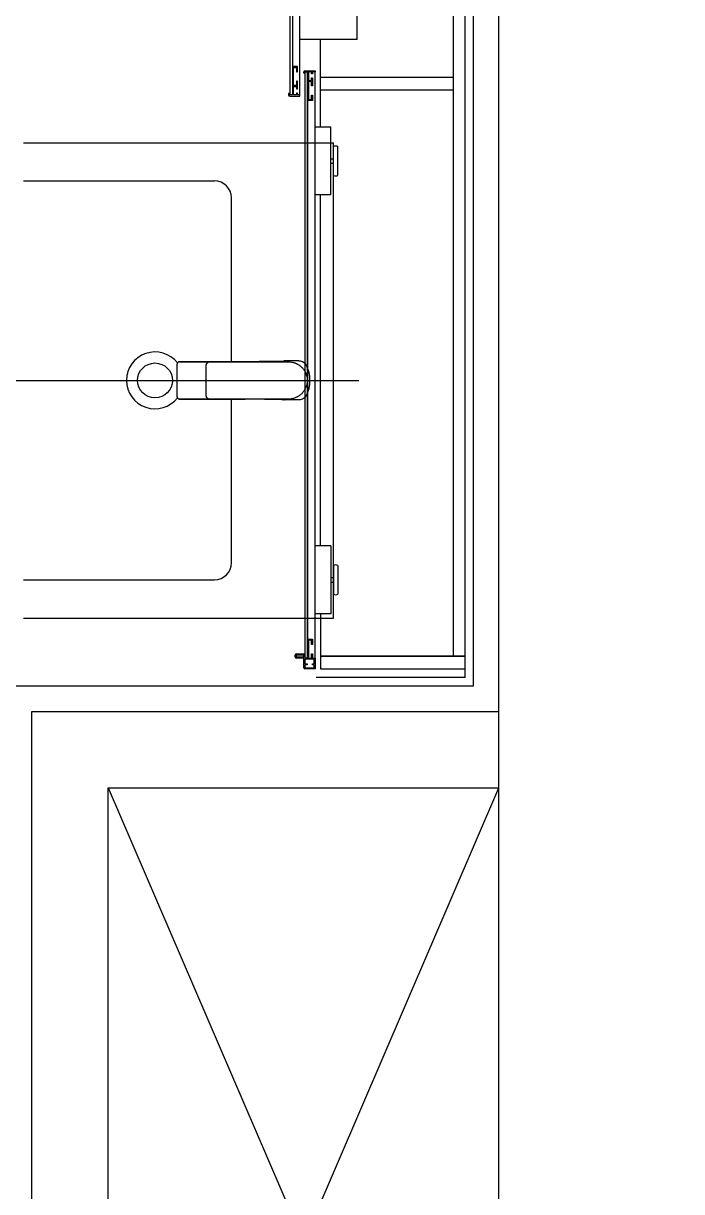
# Model space of a CAD drawing. Header units: millimetres. Extents: x 238075 to 303070, y -258150 to -205841.
# Drawn here: x 254423 to 255198, y -229777 to -228401 of the extents above; entities that cross this region are included whole.
import ezdxf

# ---------------------------------------------------------------- set-up
doc = ezdxf.new("R2010")
doc.units = ezdxf.units.MM
doc.header["$LTSCALE"] = 200
doc.layers.add('L4', color=4, linetype='Continuous')
doc.layers.add('아파트', color=253, linetype='Continuous')

msp = doc.modelspace()

# ---------------------------------------------------------------- linework, layer by layer
at = {"layer": 'L4'}
for p, q in [((254982.6, -230011.2, 54985.4), (254982.6, -227641.2, 54985.4)), ((254952.6, -229181.2), (254952.6, -227761.2)), ((254942.6, -229171.2), (254942.6, -227771.2)), ((254736.7, -228484.8), (254736.7, -227794)), ((254739.5, -227794), (254739.5, -228484.8)), ((254748.3, -228484.8, 0), (254748.3, -227794, 0)), ((254929.2, -229146.2), (254929.2, -227796.2)), ((254942.6, -229146.2), (254942.6, -227796.2)), ((254815.6, -228419.7), (254815.6, -228339.7)), ((254815.6, -228419.7), (254748.3, -228419.7, 0)), ((254772.6, -228522.7), (254772.6, -228419.7)), ((254745.3, -228451.3), (254739.5, -228451.3)), ((254739.5, -228451.3), (254739.5, -228484.8)), ((254740.6, -228473.6), (254740.6, -228452.5)), ((254740.6, -228452.5), (254744.1, -228452.5)), ((254744.1, -228452.5), (254744.1, -228457.5)), ((254745.3, -228457.5), (254745.3, -228451.3)), ((254744.1, -228457.5), (254745.3, -228457.5)), ((254752.7, -228459.3, 0), (254752.7, -228457.8, 0)), ((254753.9, -228459.3, 0), (254752.7, -228459.3, 0)), ((254757.3, -228457.8, 0), (254753.9, -228457.8, 0)), ((254753.9, -228457.8, 0), (254753.9, -228459.3, 0)), ((254754.2, -228456.3, 0), (254766.1, -228456.3, 0)), ((254754.5, -229148.5, 0), (254754.5, -228457.8, 0)), ((254754.5, -228457.8, 0), (254757.3, -228457.8, 0)), ((254757.2, -229148.5, 0), (254757.2, -228457.8, 0)), ((254757.3, -228491.3, 0), (254757.3, -228457.8, 0)), ((254757.3, -228457.8, 0), (254757.3, -229148.5, 0)), ((254761.9, -228457.8, 0), (254758.4, -228457.8, 0)), ((254758.4, -228457.8, 0), (254758.4, -228467.8, 0)), ((254761.9, -228459.8, 0), (254761.9, -228457.8, 0)), ((254763.1, -228459.8, 0), (254761.9, -228459.8, 0)), ((254761.9, -228467.8, 0), (254761.9, -228464.8, 0)), ((254761.9, -228464.8, 0), (254763.1, -228464.8, 0)), ((254766.1, -228457.8, 0), (254763.1, -228457.8, 0)), ((254763.1, -228457.8, 0), (254763.1, -228459.8, 0)), ((254763.1, -228464.8, 0), (254763.1, -228474, 0)), ((254766.1, -228456.3, 0), (254766.1, -228457.8, 0)), ((254766.1, -229148.5, 0), (254766.1, -228457.8, 0)), ((254929.2, -228464.2), (254772.6, -228464.2)), ((254929.2, -228464.2), (254772.6, -228464.2)), ((254744.1, -228473.6), (254740.6, -228473.6)), ((254740.6, -228484.8), (254740.6, -228474.8)), ((254740.6, -228474.8), (254744.1, -228474.8)), ((254744.1, -228468.6), (254744.1, -228473.6)), ((254745.3, -228468.6), (254744.1, -228468.6)), ((254744.1, -228474.8), (254744.1, -228477.8)), ((254744.1, -228477.8), (254745.3, -228477.8)), ((254745.3, -228477.8), (254745.3, -228468.6)), ((254758.4, -228467.8, 0), (254761.9, -228467.8, 0)), ((254761.9, -228469, 0), (254758.4, -228469, 0)), ((254758.4, -228469, 0), (254758.4, -228490.1, 0)), ((254761.9, -228474, 0), (254761.9, -228469, 0)), ((254763.1, -228474, 0), (254761.9, -228474, 0)), ((254929.2, -228479.2), (254772.6, -228479.2)), ((254929.2, -228479.2), (254772.6, -228479.2)), ((254736.1, -228483.3), (254734.9, -228483.3)), ((254734.9, -228483.3), (254734.9, -228484.8)), ((254736.1, -228484.8), (254736.1, -228483.3)), ((254739.5, -228484.8), (254736.1, -228484.8)), ((254736.4, -228486.3), (254748.3, -228486.3)), ((254739.5, -228484.8), (254736.7, -228484.8)), ((254744.1, -228484.8), (254740.6, -228484.8)), ((254745.3, -228482.8), (254744.1, -228482.8)), ((254744.1, -228482.8), (254744.1, -228484.8)), ((254745.3, -228484.8), (254745.3, -228482.8)), ((254748.3, -228484.8), (254745.3, -228484.8)), ((254748.3, -228486.3), (254748.3, -228484.8)), ((254763.1, -228491.3, 0), (254757.3, -228491.3, 0)), ((254758.4, -228490.1, 0), (254761.9, -228490.1, 0)), ((254761.9, -228490.1, 0), (254761.9, -228485.1, 0)), ((254761.9, -228485.1, 0), (254763.1, -228485.1, 0)), ((254763.1, -228485.1, 0), (254763.1, -228491.3, 0)), ((254784.8, -228522.7, 0), (254766.1, -228522.7, 0)), ((254784.8, -228602.7, 0), (254784.8, -228522.7, 0)), ((254422.6, -228541.2), (254787.6, -228541.2)), ((254787.6, -229101.2), (254787.6, -228541.2)), ((254787.9, -228579.6, 0), (254787.9, -228545.8, 0)), ((254792.8, -228579.6, 0), (254792.8, -228545.8, 0)), ((254784.8, -228560, 0), (254787.9, -228560, 0)), ((254784.8, -228565.4, 0), (254787.9, -228565.4, 0)), ((254422.6, -228586.2), (254647.6, -228586.2)), ((254784.8, -228602.7, 0), (254766.1, -228602.7, 0)), ((254772.6, -229016.2), (254772.6, -228602.7)), ((254667.6, -228799.2), (254667.6, -228606.2)), ((254603.5, -228802.2), (254603.5, -228840.2)), ((254606.6, -228799.2), (254608.6, -228799.2)), ((254624.1, -228799.2), (254608.2, -228799.2)), ((254608.6, -228799.2), (254616.6, -228799.2)), ((254616.6, -228799.2), (254648.6, -228799.2)), ((254637.4, -228799.2), (254624.1, -228799.2)), ((254637.4, -228804.3), (254637.4, -228838.3)), ((254648.6, -228799.2), (254683.8, -228799.2)), ((254683.8, -228799.2), (254683.8, -228799.2)), ((254683.8, -228799.2), (254683.8, -228799.2)), ((254727.7, -228798.7), (254727.4, -228798.9)), ((254746.9, -228798.2), (254729.9, -228798.2)), ((254302.6, -228821.2), (254817.6, -228821.2)), ((254593.2, -228821.2), (254766.9, -228821.2)), ((254641.8, -228843.2), (254606.6, -228843.2)), ((254673.8, -228843.2), (254641.8, -228843.2)), ((254667.6, -229036.2), (254667.6, -228843.3)), ((254681.8, -228843.2), (254673.8, -228843.2)), ((254683.8, -228843.2), (254681.8, -228843.2)), ((254683.8, -228843.2), (254683.8, -228843.2)), ((254683.8, -228843.2), (254683.8, -228843.3)), ((254727.7, -228843.7), (254727.9, -228843.7)), ((254746.9, -228844.2), (254729.9, -228844.2)), ((254784.8, -229016.2, 0), (254766.1, -229016.2, 0)), ((254784.8, -229016.2, 0), (254784.8, -229096.2, 0)), ((254787.9, -229039.3, 0), (254787.9, -229073.1, 0)), ((254792.8, -229039.3, 0), (254792.8, -229073.1, 0)), ((254422.6, -229056.2), (254647.6, -229056.2)), ((254784.8, -229053.5, 0), (254787.9, -229053.5, 0)), ((254784.8, -229058.9, 0), (254787.9, -229058.9, 0)), ((254784.8, -229096.2, 0), (254766.1, -229096.2, 0)), ((254772.6, -229096.2), (254772.6, -229146.2)), ((254779.9, -229096.2, 0), (254779.8, -229096.3, 0)), ((254422.6, -229101.2), (254787.6, -229101.2)), ((254757.3, -229148.5, 0), (254757.3, -229126.2, 0)), ((254757.3, -229126.2, 0), (254763.1, -229126.2, 0)), ((254761.9, -229127.4, 0), (254758.4, -229127.4, 0)), ((254758.4, -229127.4, 0), (254758.4, -229148.5, 0)), ((254761.9, -229132.4, 0), (254761.9, -229127.4, 0)), ((254763.1, -229126.2, 0), (254763.1, -229132.4, 0)), ((254763.1, -229132.4, 0), (254761.9, -229132.4, 0)), ((254742.7, -229147, 0), (254742.7, -229145, 0)), ((254743.8, -229146.3), (254743.8, -229145.7)), ((254744.2, -229143.5, 0), (254753.9, -229143.5, 0)), ((254752.7, -229148.5, 0), (254744.2, -229148.5, 0)), ((254744.8, -229144.7), (254752.6, -229144.7)), ((254752.6, -229147.3), (254744.8, -229147.3)), ((254752.6, -229144.7), (254752.6, -229147.3)), ((254752.7, -229159.7, 0), (254752.7, -229148.5, 0)), ((254753.9, -229143.5, 0), (254753.9, -229148.5, 0)), ((254753.9, -229148.5, 0), (254757.3, -229148.5, 0)), ((254764.9, -229149.7, 0), (254753.9, -229149.7, 0)), ((254753.9, -229149.7, 0), (254753.9, -229155.3, 0)), ((254757.3, -229148.5, 0), (254754.5, -229148.5, 0)), ((254758.4, -229148.5, 0), (254761.9, -229148.5, 0)), ((254761.9, -229148.5, 0), (254761.9, -229143.5, 0)), ((254761.9, -229143.5, 0), (254763.1, -229143.5, 0)), ((254763.1, -229143.5, 0), (254763.1, -229148.5, 0)), ((254763.1, -229148.5, 0), (254766.1, -229148.5, 0)), ((254764.9, -229155.3, 0), (254764.9, -229149.7, 0)), ((254766.1, -229148.5, 0), (254766.1, -229161.2, 0)), ((254942.6, -229146.2), (254772.6, -229146.2)), ((254772.6, -229146.2), (254772.6, -229161.2)), ((254772.6, -229146.2), (254942.6, -229146.2)), ((254942.6, -229161.2), (254942.6, -229146.2)), ((254753.9, -229155.3, 0), (254756.9, -229155.3, 0)), ((254756.9, -229156.5, 0), (254753.9, -229156.5, 0)), ((254753.9, -229156.5, 0), (254753.9, -229159, 0)), ((254756.9, -229161.2, 0), (254754.2, -229161.2, 0)), ((254754.9, -229160, 0), (254756.9, -229160, 0)), ((254756.9, -229155.3, 0), (254756.9, -229156.5, 0)), ((254756.9, -229160, 0), (254764.9, -229160, 0)), ((254766.1, -229161.2, 0), (254756.9, -229161.2, 0)), ((254762.9, -229156.5, 0), (254762.9, -229155.3, 0)), ((254762.9, -229155.3, 0), (254764.9, -229155.3, 0)), ((254764.9, -229156.5, 0), (254762.9, -229156.5, 0)), ((254764.9, -229160, 0), (254764.9, -229156.5, 0)), ((254772.6, -229161.2), (254942.6, -229161.2)), ((254402.6, -229181.2), (254952.6, -229181.2)), ((254942.6, -229171.2), (254767.5, -229171.2)), ((254432.6, -229211.2), (254982.6, -229211.2)), ((254432.6, -230111.2), (254432.6, -229211.2)), ((254522.6, -229301.2), (254982.6, -230371.2)), ((254522.6, -230371.2), (254982.6, -229301.2)), ((254522.6, -229301.2), (254982.6, -229301.2)), ((254522.6, -230201.2), (254522.6, -229301.2))]:
    msp.add_line(p, q, dxfattribs=at)
msp.add_circle((254577.6, -228821.2), 20.5, dxfattribs=at)
for centre, radius, start, end in [((254754.2, -228457.8, 0), 1.5, 90, 180), ((254736.4, -228484.8), 1.5, 180, 270), ((254790.3, -228550.5, 0), 5.3, 62.4784, 117.5216), ((254647.6, -228606.2), 20, 0, 90), ((254790.3, -228574.9, 0), 5.3, 242.4784, 297.5216), ((254577.6, -228821.2), 33.5, 38.0396, 321.9609), ((254647.6, -229036.2), 20, 270, 0), ((254790.3, -229044, 0), 5.3, 62.4784, 117.5216), ((254790.3, -229068.4, 0), 5.3, 242.4784, 297.5216), ((254744.2, -229145, 0), 1.5, 90, 180), ((254744.2, -229147, 0), 1.5, 180, 270), ((254744.8, -229145.7), 1, 90, 180), ((254744.8, -229146.3), 1, 180, 270), ((254754.2, -229159.7, 0), 1.5, 180, 270), ((254754.9, -229159, 0), 1, 180, 270)]:
    msp.add_arc(centre, radius, start, end, dxfattribs=at)
for points, knots in [([(254606.6, -228799.2), (254606.4, -228799.2), (254606, -228799.3), (254605.4, -228799.4), (254604.8, -228799.7), (254604.3, -228800.2), (254603.9, -228800.7), (254603.7, -228801.3), (254603.5, -228801.8), (254603.5, -228802.1), (254603.5, -228802.2)], [0, 0, 0, 0, 0.099091, 0.240451, 0.381393, 0.523117, 0.662179, 0.800272, 0.937036, 1, 1, 1, 1]), ([(254608.2, -228799.2), (254607.9, -228799.2), (254607.6, -228799.2), (254607.3, -228799.2), (254607.2, -228799.2), (254607.1, -228799.2), (254607.1, -228799.2), (254606.9, -228799.2), (254606.8, -228799.2), (254606.6, -228799.2)], [0.000015096, 0.000015096, 0.000015096, 0.000015096, 0.003154107, 0.003154107, 0.003154107, 0.003766434, 0.003766434, 0.003766434, 0.00525714, 0.00525714, 0.00525714, 0.00525714]), ([(254683.8, -228799.2), (254682.8, -228799.2), (254681.9, -228799.2), (254679.9, -228799.2), (254679, -228799.2), (254676.1, -228799.2), (254674.1, -228799.2), (254668.3, -228799.2), (254664.5, -228799.2), (254656.7, -228799.2), (254652.9, -228799.2), (254645.1, -228799.2), (254641.3, -228799.2), (254637.4, -228799.2)], [0, 0, 0, 0, 0.0625, 0.0625, 0.125, 0.125, 0.25, 0.25, 0.5, 0.5, 0.75, 0.75, 1, 1, 1, 1]), ([(254643.1, -228799.3), (254643, -228799.3), (254642.7, -228799.3), (254642, -228799.4), (254641.1, -228799.6), (254640.2, -228799.9), (254639.5, -228800.4), (254638.8, -228800.9), (254638.3, -228801.5), (254637.9, -228802.1), (254637.6, -228802.8), (254637.4, -228803.5), (254637.4, -228804), (254637.4, -228804.3)], [0, 0, 0, 0, 0.011928, 0.129483, 0.247012, 0.3625, 0.462929, 0.559294, 0.651424, 0.740683, 0.826597, 0.918847, 1, 1, 1, 1]), ([(254643.1, -228799.3), (254646.8, -228799.3), (254654.2, -228799.3), (254665.3, -228799.3), (254676.5, -228799.3), (254687.9, -228799.3), (254699.4, -228799.3), (254711.1, -228799.3), (254722.9, -228799.3), (254730.8, -228799.3), (254734.8, -228799.3)], [0, 0, 0, 0, 0.123931, 0.247853, 0.37206, 0.496262, 0.621814, 0.747361, 0.873684, 1, 1, 1, 1]), ([(254730.1, -228798.6), (254730.1, -228798.7), (254730.1, -228798.7), (254730.1, -228798.7), (254730.2, -228798.7), (254730.2, -228798.8), (254730.2, -228798.8), (254730.2, -228798.8), (254730.2, -228798.8), (254730.2, -228798.8), (254730.2, -228798.8), (254730.1, -228798.8), (254730.1, -228798.8), (254729.9, -228798.8), (254729.7, -228798.8), (254729.3, -228798.9), (254728.8, -228798.9), (254728, -228798.9), (254726.8, -228798.9), (254725, -228798.9), (254722.9, -228799), (254720.5, -228799), (254717.7, -228799), (254714.7, -228799.1), (254711.5, -228799.1), (254707.9, -228799.1), (254704.2, -228799.1), (254700.3, -228799.1), (254696.3, -228799.2), (254692.2, -228799.2), (254688.7, -228799.2), (254686.3, -228799.2), (254684.9, -228799.2), (254684.2, -228799.2), (254683.8, -228799.2)], [0, 0, 0, 0, 0.040109, 0.092195, 0.134539, 0.146364, 0.158189, 0.164847, 0.172873, 0.182268, 0.19503, 0.206247, 0.218388, 0.230438, 0.254038, 0.278555, 0.302611, 0.326873, 0.374827, 0.423378, 0.471573, 0.519782, 0.568449, 0.616278, 0.664653, 0.712725, 0.760548, 0.808689, 0.856006, 0.904537, 0.952271, 0.976142, 0.986914, 1, 1, 1, 1]), ([(254728.9, -228798.9), (254728.8, -228798.9), (254728.8, -228798.9), (254728.5, -228798.9), (254727.9, -228798.9), (254727.1, -228798.9), (254726.6, -228798.9), (254726.3, -228798.9)], [0, 0, 0, 0, 0.166917, 0.3923, 0.648514, 0.861362, 1, 1, 1, 1]), ([(254727.5, -228798.9), (254727.5, -228798.9), (254727.5, -228798.9), (254727.6, -228798.8), (254727.6, -228798.8)], [0, 0, 0, 0, 0.066786, 1, 1, 1, 1]), ([(254727.7, -228798.7), (254727.8, -228798.7), (254727.9, -228798.6), (254728.1, -228798.6), (254728.3, -228798.5), (254728.5, -228798.4), (254728.8, -228798.4), (254729, -228798.3), (254729.2, -228798.3), (254729.4, -228798.2), (254729.7, -228798.2), (254729.8, -228798.2), (254729.9, -228798.2)], [0, 0, 0, 0, 0.101285, 0.201719, 0.301509, 0.400867, 0.500008, 0.599148, 0.698504, 0.798291, 0.89872, 1, 1, 1, 1]), ([(254729.9, -228798.2), (254729.9, -228798.2), (254729.9, -228798.2), (254729.9, -228798.3), (254729.8, -228798.3), (254729.8, -228798.3), (254729.8, -228798.3), (254729.9, -228798.4), (254729.9, -228798.5), (254729.9, -228798.5), (254730, -228798.6), (254730, -228798.6), (254730.1, -228798.6)], [0, 0, 0, 0, 0.051849, 0.106878, 0.165086, 0.226475, 0.291045, 0.358795, 0.508349, 0.717554, 0.868851, 1, 1, 1, 1]), ([(254734.8, -228799.3), (254736, -228799.3), (254737.8, -228799.4), (254740.2, -228799.9), (254742.6, -228800.6), (254744.9, -228801.7), (254747, -228802.9), (254749, -228804.4), (254750.8, -228806.1), (254752.4, -228808), (254753.8, -228810), (254754.9, -228812.3), (254755.8, -228814.6), (254756.4, -228817), (254756.8, -228819.4), (254756.8, -228821.9), (254756.6, -228824.4), (254756.1, -228826.8), (254755.3, -228829.1), (254754.4, -228831.4), (254753.1, -228833.6), (254751.6, -228835.5), (254749.9, -228837.3), (254748, -228838.9), (254745.9, -228840.3), (254743.8, -228841.4), (254741.4, -228842.3), (254739, -228842.9), (254737, -228843.2), (254735.6, -228843.2), (254734.8, -228843.3)], [0, 0, 0, 0, 0.052873, 0.080098, 0.107323, 0.160209, 0.187447, 0.214686, 0.267424, 0.294581, 0.321738, 0.374503, 0.401673, 0.428843, 0.481677, 0.508884, 0.536091, 0.588942, 0.616158, 0.643375, 0.696219, 0.723433, 0.750648, 0.803437, 0.830624, 0.857811, 0.910528, 0.937672, 0.964816, 1, 1, 1, 1]), ([(254742.3, -228800.6), (254742.5, -228800.7), (254743.6, -228801), (254745.1, -228801.8), (254746.3, -228802.5), (254746.7, -228802.7)], [0, 0, 0, 0, 0.1707368, 0.6861143, 1, 1, 1, 1]), ([(254746.9, -228798.2), (254747.9, -228798.2), (254749.8, -228798.5), (254752.4, -228799.7), (254754.6, -228801.6), (254755.6, -228803.2), (254756.6, -228805.4), (254757.7, -228808.2), (254758.9, -228812.4), (254759.6, -228816.8), (254759.7, -228819.7), (254759.7, -228822.7), (254759.6, -228825.6), (254758.9, -228830), (254757.7, -228834.3), (254756.6, -228837), (254755.6, -228839.2), (254754.6, -228840.8), (254752.4, -228842.7), (254749.8, -228843.9), (254747.9, -228844.2), (254746.9, -228844.2)], [0, 0, 0, 0, 0.048341, 0.096682, 0.145024, 0.193365, 0.193365, 0.270024, 0.346682, 0.423341, 0.5, 0.5, 0.576659, 0.653318, 0.729976, 0.806635, 0.806635, 0.854976, 0.903318, 0.951659, 1, 1, 1, 1]), ([(254637.4, -228838.3), (254637.4, -228838.4), (254637.4, -228838.9), (254637.5, -228839.5), (254637.8, -228840.3), (254638.2, -228840.9), (254638.7, -228841.5), (254639.3, -228842), (254640, -228842.5), (254640.8, -228842.9), (254641.7, -228843.1), (254642.5, -228843.3), (254643, -228843.3), (254643.1, -228843.3)], [0, 0, 0, 0, 0.06093, 0.147791, 0.234842, 0.323728, 0.414668, 0.509266, 0.607898, 0.711157, 0.818935, 0.930743, 1, 1, 1, 1]), ([(254603.5, -228840.2), (254603.5, -228840.4), (254603.5, -228840.7), (254603.7, -228841.3), (254604, -228841.9), (254604.4, -228842.3), (254604.9, -228842.7), (254605.5, -228843), (254606.1, -228843.2), (254606.5, -228843.2), (254606.6, -228843.2)], [0, 0, 0, 0, 0.09334, 0.22511, 0.35691, 0.490062, 0.623344, 0.75881, 0.89618, 1, 1, 1, 1]), ([(254606.6, -228843.2), (254606.8, -228843.2), (254607.1, -228843.2), (254607.3, -228843.2), (254607.5, -228843.2), (254607.8, -228843.2), (254608.1, -228843.2), (254608.1, -228843.2), (254608.2, -228843.2), (254608.2, -228843.2)], [0.001051073, 0.001051073, 0.001051073, 0.001051073, 0.003154107, 0.003154107, 0.003154107, 0.005856485, 0.005856485, 0.005856485, 0.006293168, 0.006293168, 0.006293168, 0.006293168]), ([(254608.2, -228843.2), (254612.7, -228843.2), (254617.1, -228843.2), (254621.5, -228843.2), (254626.8, -228843.2), (254632.1, -228843.2), (254637.4, -228843.2)], [0, 0, 0, 0, 0.0132561, 0.0132561, 0.0132561, 0.0291499, 0.0291499, 0.0291499, 0.0291499]), ([(254637.4, -228843.2), (254641.3, -228843.2), (254645.1, -228843.2), (254652.9, -228843.3), (254656.7, -228843.3), (254664.5, -228843.3), (254668.3, -228843.3), (254674.1, -228843.3), (254676.1, -228843.3), (254679, -228843.3), (254679.9, -228843.3), (254681.9, -228843.3), (254682.8, -228843.3), (254683.8, -228843.3)], [0, 0, 0, 0, 0.25, 0.25, 0.5, 0.5, 0.75, 0.75, 0.875, 0.875, 0.9375, 0.9375, 1, 1, 1, 1]), ([(254734.8, -228843.3), (254730.9, -228843.3), (254723.2, -228843.3), (254711.6, -228843.3), (254700.1, -228843.3), (254688.6, -228843.3), (254677.1, -228843.3), (254665.7, -228843.3), (254654.4, -228843.3), (254646.9, -228843.3), (254643.1, -228843.3)], [0, 0, 0, 0, 0.123369, 0.246745, 0.370929, 0.495117, 0.621146, 0.747179, 0.873585, 1, 1, 1, 1]), ([(254706.6, -228843.3), (254706.9, -228843.3), (254708.4, -228843.3), (254710.8, -228843.4), (254714.1, -228843.4), (254717, -228843.4), (254719.6, -228843.4), (254722, -228843.5), (254723.9, -228843.5), (254724.9, -228843.5), (254725.3, -228843.5)], [0, 0, 0, 0, 0.031504, 0.175928, 0.320899, 0.464629, 0.608143, 0.752645, 0.897102, 1, 1, 1, 1]), ([(254725.3, -228843.5), (254725.4, -228843.5), (254726.2, -228843.5), (254727.2, -228843.6), (254728.3, -228843.6), (254729, -228843.6), (254729.2, -228843.7), (254729.2, -228843.7), (254729.3, -228843.8), (254729.3, -228843.8), (254729.4, -228843.9), (254729.4, -228843.9), (254729.6, -228844), (254729.8, -228844.1), (254729.9, -228844.2)], [0, 0, 0, 0, 0.014571, 0.06619, 0.118239, 0.170198, 0.236781, 0.303172, 0.369545, 0.435912, 0.502277, 0.568639, 0.634999, 1, 1, 1, 1]), ([(254729.9, -228844.2), (254729.8, -228844.2), (254729.7, -228844.2), (254729.4, -228844.2), (254729.2, -228844.2), (254729, -228844.1), (254728.7, -228844.1), (254728.4, -228844), (254728, -228843.9), (254727.8, -228843.8), (254727.7, -228843.7)], [0, 0, 0, 0, 0.100281, 0.200263, 0.300157, 0.400177, 0.500534, 0.667134, 0.833296, 1, 1, 1, 1]), ([(254727.9, -228843.7), (254727.9, -228843.7), (254728, -228843.8), (254728.1, -228843.7), (254728.3, -228843.7), (254728.3, -228843.7), (254728.4, -228843.7), (254728.4, -228843.6), (254728.4, -228843.6)], [0, 0, 0, 0, 0.03505, 0.518837, 0.645508, 0.772162, 0.898799, 1, 1, 1, 1]), ([(254735, -228843.3), (254734.9, -228843.3), (254734.8, -228843.3), (254734.6, -228843.3), (254734.5, -228843.3)], [0, 0, 0, 0, 0.20735, 1, 1, 1, 1]), ([(254746.7, -228839.7), (254746.3, -228840), (254745.6, -228840.4), (254745, -228840.7), (254744.7, -228840.8)], [0, 0, 0, 0, 0.69195, 1, 1, 1, 1])]:
    msp.add_open_spline(points, degree=3, knots=knots, dxfattribs=at)
at = {"layer": '아파트'}
msp.add_circle((263075.4, -230841.1, 54985.4), 25000, dxfattribs=at)

doc.saveas('drawing.dxf')
